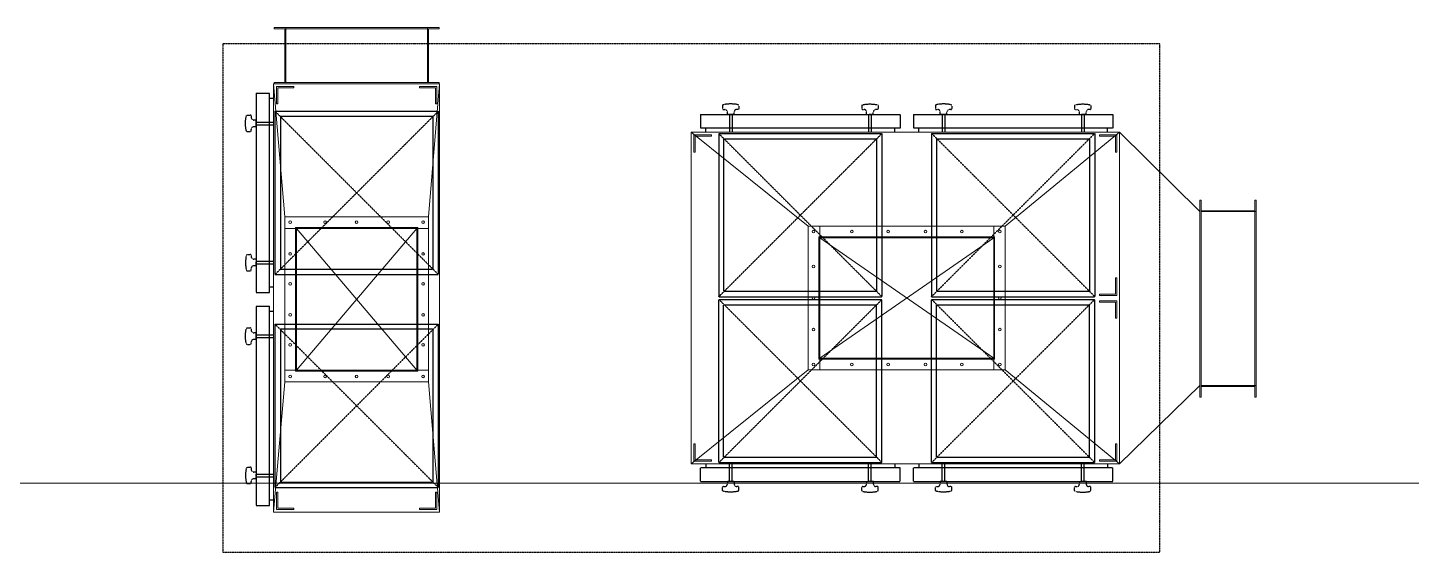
# Model space of a CAD drawing. Extents: x -59767 to 1106559, y -1290 to 1129522.
# Drawn here: x 129158 to 134327, y 589421 to 591381 of the extents above; entities that cross this region are included whole.
import ezdxf

# ---------------------------------------------------------------- set-up
doc = ezdxf.new("R2010")
doc.units = 0
for name, pattern in [('CENTER', [2, 1.25, -0.25, 0.25, -0.25]), ('DASHED', [3.5, 2, -1.5]), ('HIDDEN2', [0.1875, 0.125, -0.0625])]:
    doc.linetypes.add(name, pattern=pattern)
doc.layers.get('0').update_dxf_attribs({"linetype": 'CONTINUOUS', "lineweight": 9})
doc.layers.add('EQ', color=253, linetype='CONTINUOUS')
doc.layers.add('중심선', color=1, linetype='CENTER', lineweight=9)

msp = doc.modelspace()

# ---------------------------------------------------------------- linework, layer by layer
for p, q in [((130079.1, 591380.6), (130695.1, 591380.6)), ((130079.1, 591380.6), (130079.1, 591375.6)), ((130658.1, 591375.6), (130079.1, 591375.6)), ((130119.1, 591375.6), (130119.1, 591175.6)), ((130122.1, 591375.6), (130122.1, 591380.6)), ((130122.1, 591375.6), (130122.1, 591175.6)), ((130652.1, 591375.6), (130652.1, 591380.6)), ((130652.1, 591375.6), (130652.1, 591175.6)), ((130655.1, 591375.6), (130655.1, 591175.6)), ((130695.1, 591375.6), (130658.1, 591375.6)), ((130695.1, 591375.6), (130695.1, 591380.6)), ((130079.1, 591175.6), (130116.1, 591175.6)), ((130079.1, 591175.6), (130079.1, 591170.6)), ((130144.1, 591170.6), (130079.1, 591170.6)), ((130630.1, 591170.6), (130079.1, 591170.6)), ((130624.6, 591170.6), (130084.6, 591170.6)), ((130116.1, 591175.6), (130695.1, 591175.6)), ((130352.6, 591170.6), (130417.6, 591170.6)), ((130417.6, 591175.6), (130380.6, 591175.6)), ((130421.6, 591170.6), (130697.1, 591170.6)), ((130427.1, 591170.6), (130697.1, 591170.6)), ((130695.1, 591170.6), (130695.1, 591175.6)), ((131637.1, 590437.6), (131637.1, 590988.6)), ((131637.1, 590443.1), (131637.1, 590983.1)), ((132443.1, 590990.6), (133237.1, 590990.6)), ((133537.1, 590671.6), (133537.1, 590736.6)), ((133542.1, 590736.6), (133537.1, 590736.6)), ((133542.1, 590736.6), (133542.1, 590699.6)), ((133542.1, 590699.6), (133542.1, 590000.6)), ((133742.1, 590696.6), (133542.1, 590696.6)), ((133742.1, 590693.6), (133542.1, 590693.6)), ((133742.1, 590037.6), (133742.1, 590736.6)), ((133747.1, 590736.6), (133742.1, 590736.6)), ((133742.1, 590693.6), (133747.1, 590693.6)), ((133747.1, 590736.6), (133747.1, 590000.6)), ((130159.1, 590673.6), (130119.1, 590673.6)), ((130615.1, 590673.6), (130655.1, 590673.6)), ((131637.1, 590646.1), (131637.1, 589750.6)), ((131637.1, 590640.6), (131637.1, 589750.6)), ((132074.1, 590598.6), (132074.1, 590638.6)), ((132117.1, 590638.6), (132117.1, 590598.6)), ((132767.1, 590598.6), (132767.1, 590638.6)), ((130119.1, 590630.6), (130159.1, 590630.6)), ((130615.1, 590630.6), (130655.1, 590630.6)), ((130077.1, 590364.6), (130077.1, 589570.6)), ((132074.1, 590142.6), (132074.1, 590102.6)), ((132117.1, 590142.6), (132117.1, 590102.6)), ((132767.1, 590142.6), (132767.1, 590102.6)), ((130159.1, 590100.6), (130119.1, 590100.6)), ((130615.1, 590100.6), (130655.1, 590100.6)), ((133742.1, 590043.6), (133542.1, 590043.6)), ((133742.1, 590040.6), (133542.1, 590040.6)), ((133742.1, 590043.6), (133747.1, 590043.6)), ((133742.1, 590000.6), (133742.1, 590037.6)), ((133537.1, 590000.6), (133542.1, 590000.6)), ((133742.1, 590000.6), (133747.1, 590000.6)), ((132443.1, 589750.6), (133237.1, 589750.6))]:
    msp.add_line(p, q)
at = {"color": 0}
for p, q in [((130077.1, 591170.6), (130077.1, 589570.6)), ((130079.1, 591170.6), (130077.1, 591170.6)), ((130077.1, 591170.6), (130119.1, 590673.6)), ((130087.1, 591160.6), (130152.1, 591160.6)), ((130087.1, 591095.6), (130087.1, 591160.6)), ((130087.1, 591160.6), (130152.1, 591160.6)), ((130087.1, 591160.6), (130152.1, 591160.6)), ((130152.1, 591155.6), (130092.1, 591155.6)), ((130092.1, 591155.6), (130092.1, 591095.6)), ((130152.1, 591155.6), (130092.1, 591155.6)), ((130152.1, 591160.6), (130152.1, 591155.6)), ((130152.1, 591160.6), (130152.1, 591155.6)), ((130687.1, 591160.6), (130622.1, 591160.6)), ((130622.1, 591160.6), (130622.1, 591155.6)), ((130687.1, 591160.6), (130622.1, 591160.6)), ((130622.1, 591160.6), (130622.1, 591155.6)), ((130687.1, 591160.6), (130622.1, 591160.6)), ((130622.1, 591160.6), (130622.1, 591155.6)), ((130687.1, 591160.6), (130622.1, 591160.6)), ((130622.1, 591155.6), (130682.1, 591155.6)), ((130622.1, 591155.6), (130682.1, 591155.6)), ((130622.1, 591155.6), (130682.1, 591155.6)), ((130655.1, 590673.6), (130697.1, 591170.6)), ((130682.1, 591155.6), (130682.1, 591095.6)), ((130687.1, 591095.6), (130687.1, 591160.6)), ((130695.1, 591170.6), (130697.1, 591170.6)), ((130697.1, 591170.6), (130697.1, 589570.6)), ((130092.1, 591095.6), (130087.1, 591095.6)), ((130682.1, 591095.6), (130687.1, 591095.6)), ((131637.1, 590990.6), (133237.1, 590990.6)), ((131637.1, 590988.6), (131637.1, 590990.6)), ((131637.1, 590990.6), (132074.1, 590638.6)), ((131647.1, 590980.6), (131647.1, 590915.6)), ((131712.1, 590980.6), (131647.1, 590980.6)), ((131647.1, 590980.6), (131647.1, 590915.6)), ((131647.1, 590980.6), (131647.1, 590915.6)), ((131652.1, 590915.6), (131652.1, 590975.6)), ((131652.1, 590975.6), (131712.1, 590975.6)), ((131652.1, 590915.6), (131652.1, 590975.6)), ((131712.1, 590975.6), (131712.1, 590980.6)), ((132810.1, 590638.6), (133237.1, 590990.6)), ((133162.1, 590975.6), (133162.1, 590980.6)), ((133162.1, 590980.6), (133227.1, 590980.6)), ((133222.1, 590975.6), (133162.1, 590975.6)), ((133222.1, 590915.6), (133222.1, 590975.6)), ((133222.1, 590915.6), (133222.1, 590975.6)), ((133222.1, 590915.6), (133222.1, 590975.6)), ((133227.1, 590980.6), (133227.1, 590915.6)), ((133227.1, 590980.6), (133227.1, 590915.6)), ((133227.1, 590980.6), (133227.1, 590915.6)), ((133227.1, 590980.6), (133227.1, 590915.6)), ((133237.1, 590370.6), (133237.1, 590990.6)), ((133237.1, 590990.6), (133537.1, 590693.6)), ((131647.1, 590915.6), (131652.1, 590915.6)), ((131647.1, 590915.6), (131652.1, 590915.6)), ((133227.1, 590915.6), (133222.1, 590915.6)), ((133227.1, 590915.6), (133222.1, 590915.6)), ((133227.1, 590915.6), (133222.1, 590915.6)), ((130077.1, 590763.1), (130077.1, 589968.1)), ((133537.1, 590736.6), (133537.1, 590000.6)), ((133227.1, 590445.6), (133222.1, 590445.6)), ((133222.1, 590445.6), (133222.1, 590385.6)), ((133227.1, 590445.6), (133222.1, 590445.6)), ((133222.1, 590445.6), (133222.1, 590385.6)), ((133227.1, 590445.6), (133222.1, 590445.6)), ((133222.1, 590445.6), (133222.1, 590385.6)), ((133227.1, 590380.6), (133227.1, 590445.6)), ((133227.1, 590380.6), (133227.1, 590445.6)), ((133227.1, 590380.6), (133227.1, 590445.6)), ((133227.1, 590380.6), (133227.1, 590445.6)), ((133222.1, 590385.6), (133162.1, 590385.6)), ((133162.1, 590385.6), (133162.1, 590380.6)), ((133162.1, 590380.6), (133227.1, 590380.6)), ((133162.1, 590355.6), (133162.1, 590360.6)), ((133162.1, 590360.6), (133227.1, 590360.6)), ((133222.1, 590355.6), (133162.1, 590355.6)), ((133222.1, 590295.6), (133222.1, 590355.6)), ((133222.1, 590295.6), (133222.1, 590355.6)), ((133222.1, 590295.6), (133222.1, 590355.6)), ((133227.1, 590360.6), (133227.1, 590295.6)), ((133227.1, 590360.6), (133227.1, 590295.6)), ((133227.1, 590360.6), (133227.1, 590295.6)), ((133227.1, 590360.6), (133227.1, 590295.6)), ((133237.1, 590370.6), (133237.1, 589750.6)), ((133227.1, 590295.6), (133222.1, 590295.6)), ((133227.1, 590295.6), (133222.1, 590295.6)), ((133227.1, 590295.6), (133222.1, 590295.6)), ((132074.1, 590102.6), (131637.1, 589750.6)), ((132810.1, 590102.6), (133237.1, 589750.6)), ((130119.1, 590057.6), (130077.1, 589570.6)), ((130655.1, 590057.6), (130697.1, 589570.6)), ((133537.1, 590043.6), (133237.1, 589750.6)), ((131647.1, 589760.6), (131647.1, 589825.6)), ((131647.1, 589825.6), (131652.1, 589825.6)), ((131647.1, 589760.6), (131647.1, 589825.6)), ((131647.1, 589825.6), (131652.1, 589825.6)), ((131647.1, 589760.6), (131647.1, 589825.6)), ((131652.1, 589825.6), (131652.1, 589765.6)), ((131652.1, 589825.6), (131652.1, 589765.6)), ((133227.1, 589825.6), (133222.1, 589825.6)), ((133222.1, 589825.6), (133222.1, 589765.6)), ((133227.1, 589825.6), (133222.1, 589825.6)), ((133222.1, 589825.6), (133222.1, 589765.6)), ((133227.1, 589825.6), (133222.1, 589825.6)), ((133222.1, 589825.6), (133222.1, 589765.6)), ((133227.1, 589760.6), (133227.1, 589825.6)), ((133227.1, 589760.6), (133227.1, 589825.6)), ((133227.1, 589760.6), (133227.1, 589825.6)), ((133227.1, 589760.6), (133227.1, 589825.6)), ((131712.1, 589760.6), (131647.1, 589760.6)), ((131652.1, 589765.6), (131712.1, 589765.6)), ((131712.1, 589765.6), (131712.1, 589760.6)), ((133222.1, 589765.6), (133162.1, 589765.6)), ((133162.1, 589765.6), (133162.1, 589760.6)), ((133162.1, 589760.6), (133227.1, 589760.6)), ((131637.1, 589752.6), (131637.1, 589750.6)), ((131637.1, 589750.6), (133237.1, 589750.6)), ((130092.1, 589645.6), (130087.1, 589645.6)), ((130087.1, 589645.6), (130087.1, 589580.6)), ((130092.1, 589585.6), (130092.1, 589645.6)), ((130682.1, 589585.6), (130682.1, 589645.6)), ((130682.1, 589645.6), (130687.1, 589645.6)), ((130687.1, 589645.6), (130687.1, 589580.6)), ((130697.1, 589570.6), (130077.1, 589570.6)), ((130087.1, 589580.6), (130152.1, 589580.6)), ((130087.1, 589580.6), (130152.1, 589580.6)), ((130087.1, 589580.6), (130152.1, 589580.6)), ((130087.1, 589580.6), (130152.1, 589580.6)), ((130152.1, 589585.6), (130092.1, 589585.6)), ((130152.1, 589585.6), (130092.1, 589585.6)), ((130152.1, 589585.6), (130092.1, 589585.6)), ((130152.1, 589580.6), (130152.1, 589585.6)), ((130152.1, 589580.6), (130152.1, 589585.6)), ((130152.1, 589580.6), (130152.1, 589585.6)), ((130622.1, 589580.6), (130622.1, 589585.6)), ((130622.1, 589585.6), (130682.1, 589585.6)), ((130622.1, 589580.6), (130622.1, 589585.6)), ((130622.1, 589585.6), (130682.1, 589585.6)), ((130622.1, 589580.6), (130622.1, 589585.6)), ((130622.1, 589585.6), (130682.1, 589585.6)), ((130687.1, 589580.6), (130622.1, 589580.6)), ((130687.1, 589580.6), (130622.1, 589580.6)), ((130687.1, 589580.6), (130622.1, 589580.6)), ((130687.1, 589580.6), (130622.1, 589580.6))]:
    msp.add_line(p, q, dxfattribs=at)
at = {"ltscale": 0.5}
for p, q in [((130162.1, 590100.6), (130612.1, 590630.6)), ((130162.1, 590630.6), (130612.1, 590100.6)), ((132767.1, 590595.6), (132117.1, 590145.6)), ((132117.1, 590595.6), (132767.1, 590145.6))]:
    msp.add_line(p, q, dxfattribs=at)
for points in [[(130119.1, 590633.6), (130119.1, 590673.6)], [(130615.1, 590673.6), (130159.1, 590673.6)], [(130655.1, 590673.6), (130655.1, 590633.6)], [(132114.1, 590638.6), (132074.1, 590638.6)], [(132114.1, 590638.6), (132770.1, 590638.6)], [(132770.1, 590102.6), (132810.1, 590102.6), (132810.1, 590638.6), (132770.1, 590638.6)], [(130119.1, 590633.6), (130119.1, 590097.6)], [(130159.1, 590633.6), (130159.1, 590097.6)], [(130615.1, 590633.6), (130159.1, 590633.6)], [(130615.1, 590630.6), (130159.1, 590630.6)], [(130162.1, 590633.6), (130162.1, 590097.6)], [(130612.1, 590633.6), (130612.1, 590097.6)], [(130615.1, 590633.6), (130615.1, 590097.6)], [(130655.1, 590633.6), (130655.1, 590097.6)], [(132074.1, 590142.6), (132074.1, 590598.6)], [(132114.1, 590598.6), (132770.1, 590598.6)], [(132114.1, 590142.6), (132114.1, 590598.6)], [(132114.1, 590595.6), (132770.1, 590595.6)], [(132117.1, 590142.6), (132117.1, 590598.6)], [(132767.1, 590142.6), (132767.1, 590598.6)], [(132770.1, 590142.6), (132770.1, 590598.6)], [(132114.1, 590145.6), (132770.1, 590145.6)], [(132114.1, 590142.6), (132770.1, 590142.6)], [(130655.1, 590097.6), (130655.1, 590057.6), (130119.1, 590057.6), (130119.1, 590097.6)], [(130615.1, 590100.6), (130159.1, 590100.6)], [(130615.1, 590097.6), (130159.1, 590097.6)], [(132074.1, 590102.6), (132114.1, 590102.6)], [(132114.1, 590102.6), (132770.1, 590102.6)]]:
    msp.add_lwpolyline(points)
for centre in [(130139.1, 590653.6), (130269, 590653.6), (130387.1, 590653.6), (130505.1, 590653.6), (130635.1, 590653.6), (132094.1, 590618.6), (132236.5, 590618.6), (132372.5, 590618.6), (132511.7, 590618.6), (132647.7, 590618.6), (132790.1, 590618.6), (130139.1, 590535.2), (130635.1, 590535.2), (132094.1, 590488.6), (132790.1, 590488.6), (130139.1, 590423.2), (130635.1, 590423.2), (132094.1, 590370.6), (132790.1, 590370.6), (130139.1, 590308), (130635.1, 590308), (132094.1, 590252.5), (132790.1, 590252.5), (130139.1, 590196), (130635.1, 590196), (132094.1, 590122.6), (132236.5, 590122.6), (132372.5, 590122.6), (132511.7, 590122.6), (132647.7, 590122.6), (132790.1, 590122.6), (130139.1, 590077.6), (130269, 590077.6), (130387.1, 590077.6), (130505.1, 590077.6), (130635.1, 590077.6)]:
    msp.add_circle(centre, 5)
at = {"layer": 'EQ', "linetype": 'HIDDEN2'}
for p, q in [((130012.1, 591135.6), (130062.1, 591135.6)), ((130012.1, 591135.6), (130012.1, 590390.6)), ((130062.1, 590390.6), (130062.1, 591135.6)), ((130077.1, 591115.6), (130062.1, 591115.6)), ((129978.6, 591053.7), (129989.8, 591053.7)), ((129992.8, 591050.7), (129992.8, 591045.6)), ((130082.1, 591068.1), (130082.1, 590458.1)), ((130082.1, 591068.1), (130692.1, 591068.1)), ((130082.1, 591068.1), (130692.1, 590458.1)), ((130692.1, 591068.1), (130082.1, 590458.1)), ((130102.1, 591050.1), (130672.1, 591050.1)), ((130102.1, 591050.1), (130102.1, 590478.1)), ((130672.1, 591050.1), (130672.1, 590478.1)), ((130692.1, 591068.1), (130692.1, 590458.1)), ((131672.1, 591055.6), (131672.1, 591005.6)), ((131672.1, 591055.6), (132417.1, 591055.6)), ((131753.9, 591089), (131753.9, 591077.8)), ((131756.9, 591074.8), (131762.1, 591074.8)), ((131769.6, 591055.6), (131780.1, 591055.6)), ((131772.1, 591055.6), (131772.1, 591064.8)), ((131797.1, 591055.6), (131772.1, 591055.6)), ((131779.6, 591055.6), (131779.6, 590990.6)), ((131780.1, 591055.6), (131789.1, 591055.6)), ((131789.6, 591055.6), (131789.6, 590990.6)), ((131797.1, 591055.6), (131797.1, 591064.8)), ((131812.3, 591074.8), (131807.1, 591074.8)), ((131815.3, 591089), (131815.3, 591077.8)), ((132273.9, 591089), (132273.9, 591077.8)), ((132276.9, 591074.8), (132282.1, 591074.8)), ((132292.1, 591055.6), (132292.1, 591064.8)), ((132292.1, 591055.6), (132317.1, 591055.6)), ((132299.6, 591055.6), (132299.6, 590990.6)), ((132309.1, 591055.6), (132300.1, 591055.6)), ((132319.6, 591055.6), (132309.1, 591055.6)), ((132309.6, 591055.6), (132309.6, 590990.6)), ((132317.1, 591055.6), (132317.1, 591064.8)), ((132332.2, 591074.8), (132327.1, 591074.8)), ((132335.2, 591089), (132335.2, 591077.8)), ((132417.1, 591055.6), (132417.1, 591005.6)), ((132467.1, 591055.6), (132467.1, 591005.6)), ((132467.1, 591055.6), (133212.1, 591055.6)), ((132548.9, 591089), (132548.9, 591077.8)), ((132551.9, 591074.8), (132557.1, 591074.8)), ((132564.6, 591055.6), (132575.1, 591055.6)), ((132567.1, 591055.6), (132567.1, 591064.8)), ((132592.1, 591055.6), (132567.1, 591055.6)), ((132574.6, 591055.6), (132574.6, 590990.6)), ((132575.1, 591055.6), (132584.1, 591055.6)), ((132584.6, 591055.6), (132584.6, 590990.6)), ((132592.1, 591055.6), (132592.1, 591064.8)), ((132607.3, 591074.8), (132602.1, 591074.8)), ((132610.3, 591089), (132610.3, 591077.8)), ((133068.9, 591089), (133068.9, 591077.8)), ((133071.9, 591074.8), (133077.1, 591074.8)), ((133087.1, 591055.6), (133087.1, 591064.8)), ((133087.1, 591055.6), (133112.1, 591055.6)), ((133094.6, 591055.6), (133094.6, 590990.6)), ((133104.1, 591055.6), (133095.1, 591055.6)), ((133114.6, 591055.6), (133104.1, 591055.6)), ((133104.6, 591055.6), (133104.6, 590990.6)), ((133112.1, 591055.6), (133112.1, 591064.8)), ((133127.2, 591074.8), (133122.1, 591074.8)), ((133130.2, 591089), (133130.2, 591077.8)), ((133212.1, 591055.6), (133212.1, 591005.6)), ((129992.8, 590995.4), (129992.8, 591000.6)), ((130012.1, 591035.6), (130002.8, 591035.6)), ((130012.1, 591010.6), (130002.8, 591010.6)), ((130012.1, 591038), (130012.1, 591027.6)), ((130012.1, 591010.6), (130012.1, 591035.6)), ((130012.1, 591028.1), (130077.1, 591028.1)), ((130012.1, 591027.6), (130012.1, 591018.6)), ((130012.1, 591018.1), (130077.1, 591018.1)), ((132417.1, 591005.6), (131672.1, 591005.6)), ((131692.1, 590990.6), (131692.1, 591005.6)), ((132397.1, 590990.6), (132397.1, 591005.6)), ((133212.1, 591005.6), (132467.1, 591005.6)), ((132487.1, 590990.6), (132487.1, 591005.6)), ((133192.1, 590990.6), (133192.1, 591005.6)), ((129978.6, 590992.4), (129989.8, 590992.4)), ((131739.6, 590985.6), (132349.6, 590985.6)), ((131739.6, 590985.6), (131739.6, 590375.6)), ((131739.6, 590985.6), (132349.6, 590375.6)), ((131739.6, 590375.6), (132349.6, 590985.6)), ((131757.6, 590965.6), (131757.6, 590395.6)), ((131757.6, 590965.6), (132329.6, 590965.6)), ((132329.6, 590965.6), (132329.6, 590395.6)), ((132349.6, 590985.6), (132349.6, 590375.6)), ((132534.6, 590985.6), (133144.6, 590985.6)), ((132534.6, 590985.6), (132534.6, 590375.6)), ((132534.6, 590985.6), (133144.6, 590375.6)), ((132534.6, 590375.6), (133144.6, 590985.6)), ((132552.6, 590965.6), (132552.6, 590395.6)), ((132552.6, 590965.6), (133124.6, 590965.6)), ((133124.6, 590965.6), (133124.6, 590395.6)), ((133144.6, 590985.6), (133144.6, 590375.6)), ((129978.6, 590533.7), (129989.8, 590533.7)), ((129992.8, 590530.7), (129992.8, 590525.6)), ((129992.8, 590475.4), (129992.8, 590480.6)), ((130012.1, 590515.6), (130002.8, 590515.6)), ((130012.1, 590490.6), (130002.8, 590490.6)), ((130012.1, 590515.6), (130012.1, 590490.6)), ((130012.1, 590508.1), (130077.1, 590508.1)), ((130012.1, 590498.6), (130012.1, 590507.6)), ((130012.1, 590488.1), (130012.1, 590498.6)), ((130012.1, 590498.1), (130077.1, 590498.1)), ((129978.6, 590472.4), (129989.8, 590472.4)), ((130082.1, 590458.1), (130692.1, 590458.1)), ((130102.1, 590478.1), (130672.1, 590478.1)), ((130012.1, 590390.6), (130062.1, 590390.6)), ((130077.1, 590410.6), (130062.1, 590410.6)), ((131757.6, 590395.6), (132329.6, 590395.6)), ((132552.6, 590395.6), (133124.6, 590395.6)), ((130012.1, 590340.6), (130062.1, 590340.6)), ((130012.1, 590340.6), (130012.1, 589595.6)), ((130062.1, 589595.6), (130062.1, 590340.6)), ((131739.6, 590375.6), (132349.6, 590375.6)), ((131739.6, 590365.6), (132349.6, 590365.6)), ((131739.6, 589755.6), (131739.6, 590365.6)), ((131739.6, 589755.6), (132349.6, 590365.6)), ((131739.6, 590365.6), (132349.6, 589755.6)), ((131757.6, 589775.6), (131757.6, 590345.6)), ((131757.6, 590345.6), (132329.6, 590345.6)), ((132329.6, 589775.6), (132329.6, 590345.6)), ((132349.6, 589755.6), (132349.6, 590365.6)), ((132534.6, 590375.6), (133144.6, 590375.6)), ((132534.6, 590365.6), (133144.6, 590365.6)), ((132534.6, 589755.6), (132534.6, 590365.6)), ((132534.6, 589755.6), (133144.6, 590365.6)), ((132534.6, 590365.6), (133144.6, 589755.6)), ((132552.6, 589775.6), (132552.6, 590345.6)), ((132552.6, 590345.6), (133124.6, 590345.6)), ((133124.6, 589775.6), (133124.6, 590345.6)), ((133144.6, 589755.6), (133144.6, 590365.6)), ((130077.1, 590320.6), (130062.1, 590320.6)), ((130082.1, 590273.1), (130082.1, 589663.1)), ((130082.1, 590273.1), (130692.1, 590273.1)), ((130082.1, 590273.1), (130692.1, 589663.1)), ((130692.1, 590273.1), (130082.1, 589663.1)), ((130692.1, 590273.1), (130692.1, 589663.1)), ((129978.6, 590258.7), (129989.8, 590258.7)), ((129992.8, 590255.7), (129992.8, 590250.6)), ((130012.1, 590240.6), (130002.8, 590240.6)), ((130012.1, 590243), (130012.1, 590232.6)), ((130012.1, 590215.6), (130012.1, 590240.6)), ((130012.1, 590233.1), (130077.1, 590233.1)), ((130012.1, 590232.6), (130012.1, 590223.6)), ((130012.1, 590223.1), (130077.1, 590223.1)), ((130102.1, 590255.1), (130672.1, 590255.1)), ((130102.1, 590255.1), (130102.1, 589683.1)), ((130672.1, 590255.1), (130672.1, 589683.1)), ((129978.6, 590197.4), (129989.8, 590197.4)), ((129992.8, 590200.4), (129992.8, 590205.6)), ((130012.1, 590215.6), (130002.8, 590215.6)), ((131757.6, 589775.6), (132329.6, 589775.6)), ((132552.6, 589775.6), (133124.6, 589775.6)), ((129978.6, 589738.7), (129989.8, 589738.7)), ((129992.8, 589735.7), (129992.8, 589730.6)), ((130012.1, 589720.6), (130002.8, 589720.6)), ((130012.1, 589720.6), (130012.1, 589695.6)), ((130012.1, 589713.1), (130077.1, 589713.1)), ((130012.1, 589703.6), (130012.1, 589712.6)), ((131672.1, 589685.6), (131672.1, 589735.6)), ((132417.1, 589735.6), (131672.1, 589735.6)), ((131692.1, 589750.6), (131692.1, 589735.6)), ((131739.6, 589755.6), (132349.6, 589755.6)), ((131779.6, 589685.6), (131779.6, 589750.6)), ((131789.6, 589685.6), (131789.6, 589750.6)), ((132299.6, 589685.6), (132299.6, 589750.6)), ((132309.6, 589685.6), (132309.6, 589750.6)), ((132397.1, 589750.6), (132397.1, 589735.6)), ((132417.1, 589685.6), (132417.1, 589735.6)), ((132467.1, 589685.6), (132467.1, 589735.6)), ((133212.1, 589735.6), (132467.1, 589735.6)), ((132487.1, 589750.6), (132487.1, 589735.6)), ((132534.6, 589755.6), (133144.6, 589755.6)), ((132574.6, 589685.6), (132574.6, 589750.6)), ((132584.6, 589685.6), (132584.6, 589750.6)), ((133094.6, 589685.6), (133094.6, 589750.6)), ((133104.6, 589685.6), (133104.6, 589750.6)), ((133192.1, 589750.6), (133192.1, 589735.6)), ((133212.1, 589685.6), (133212.1, 589735.6)), ((129978.6, 589677.4), (129989.8, 589677.4)), ((129992.8, 589680.4), (129992.8, 589685.6)), ((130012.1, 589695.6), (130002.8, 589695.6)), ((130012.1, 589693.1), (130012.1, 589703.6)), ((130012.1, 589703.1), (130077.1, 589703.1)), ((130082.1, 589663.1), (130692.1, 589663.1)), ((130102.1, 589683.1), (130672.1, 589683.1)), ((131672.1, 589685.6), (132417.1, 589685.6)), ((131753.9, 589652.1), (131753.9, 589663.3)), ((131756.9, 589666.3), (131762.1, 589666.3)), ((131769.6, 589685.6), (131780.1, 589685.6)), ((131797.1, 589685.6), (131772.1, 589685.6)), ((131772.1, 589685.6), (131772.1, 589676.3)), ((131780.1, 589685.6), (131789.1, 589685.6)), ((131797.1, 589685.6), (131797.1, 589676.3)), ((131812.3, 589666.3), (131807.1, 589666.3)), ((131815.3, 589652.1), (131815.3, 589663.3)), ((132273.9, 589652.1), (132273.9, 589663.3)), ((132276.9, 589666.3), (132282.1, 589666.3)), ((132292.1, 589685.6), (132317.1, 589685.6)), ((132292.1, 589685.6), (132292.1, 589676.3)), ((132309.1, 589685.6), (132300.1, 589685.6)), ((132319.6, 589685.6), (132309.1, 589685.6)), ((132317.1, 589685.6), (132317.1, 589676.3)), ((132332.2, 589666.3), (132327.1, 589666.3)), ((132335.2, 589652.1), (132335.2, 589663.3)), ((132467.1, 589685.6), (133212.1, 589685.6)), ((132548.9, 589652.1), (132548.9, 589663.3)), ((132551.9, 589666.3), (132557.1, 589666.3)), ((132564.6, 589685.6), (132575.1, 589685.6)), ((132592.1, 589685.6), (132567.1, 589685.6)), ((132567.1, 589685.6), (132567.1, 589676.3)), ((132575.1, 589685.6), (132584.1, 589685.6)), ((132592.1, 589685.6), (132592.1, 589676.3)), ((132607.3, 589666.3), (132602.1, 589666.3)), ((132610.3, 589652.1), (132610.3, 589663.3)), ((133068.9, 589652.1), (133068.9, 589663.3)), ((133071.9, 589666.3), (133077.1, 589666.3)), ((133087.1, 589685.6), (133112.1, 589685.6)), ((133087.1, 589685.6), (133087.1, 589676.3)), ((133104.1, 589685.6), (133095.1, 589685.6)), ((133114.6, 589685.6), (133104.1, 589685.6)), ((133112.1, 589685.6), (133112.1, 589676.3)), ((133127.2, 589666.3), (133122.1, 589666.3)), ((133130.2, 589652.1), (133130.2, 589663.3)), ((130077.1, 589615.6), (130062.1, 589615.6)), ((130012.1, 589595.6), (130062.1, 589595.6))]:
    msp.add_line(p, q, dxfattribs=at)
at = {"layer": 'EQ', "color": 1, "linetype": 'DASHED', "ltscale": 0.5}
msp.add_lwpolyline([(129887.1, 591320.6), (129887.1, 589420.6), (133387.1, 589420.6), (133387.1, 591320.6)], close=True, dxfattribs=at)
at = {"layer": 'EQ', "linetype": 'HIDDEN2'}
for centre, radius, start, end in [((129978.6, 591050.7), 3, 90, 150.2126), ((129989.8, 591050.7), 3, 0, 90), ((131756.9, 591089), 3, 119.7874, 180), ((131756.9, 591077.8), 3, 180, 270), ((131762.1, 591064.8), 10, 0, 90), ((131807.1, 591064.8), 10, 90, 180), ((131812.3, 591077.8), 3, 270, 0), ((131812.3, 591089), 3, 0, 60.2126), ((132276.9, 591089), 3, 119.7874, 180), ((132276.9, 591077.8), 3, 180, 270), ((132282.1, 591064.8), 10, 0, 90), ((132327.1, 591064.8), 10, 90, 180), ((132332.2, 591077.8), 3, 270, 0), ((132332.2, 591089), 3, 0, 60.2126), ((132551.9, 591089), 3, 119.7874, 180), ((132551.9, 591077.8), 3, 180, 270), ((132557.1, 591064.8), 10, 0, 90), ((132602.1, 591064.8), 10, 90, 180), ((132607.3, 591077.8), 3, 270, 0), ((132607.3, 591089), 3, 0, 60.2126), ((133071.9, 591089), 3, 119.7874, 180), ((133071.9, 591077.8), 3, 180, 270), ((133077.1, 591064.8), 10, 0, 90), ((133122.1, 591064.8), 10, 90, 180), ((133127.2, 591077.8), 3, 270, 0), ((133127.2, 591089), 3, 0, 60.2126), ((130002.8, 591045.6), 10, 180, 270), ((130002.8, 591000.6), 10, 90, 180), ((129978.6, 590995.4), 3, 209.7874, 270), ((129989.8, 590995.4), 3, 270, 0), ((129978.6, 590530.7), 3, 90, 150.2126), ((129989.8, 590530.7), 3, 0, 90), ((130002.8, 590525.6), 10, 180, 270), ((130002.8, 590480.6), 10, 90, 180), ((129978.6, 590475.4), 3, 209.7874, 270), ((129989.8, 590475.4), 3, 270, 0), ((129978.6, 590255.7), 3, 90, 150.2126), ((129989.8, 590255.7), 3, 0, 90), ((130002.8, 590250.6), 10, 180, 270), ((129978.6, 590200.4), 3, 209.7874, 270), ((129989.8, 590200.4), 3, 270, 0), ((130002.8, 590205.6), 10, 90, 180), ((129978.6, 589735.7), 3, 90, 150.2126), ((129989.8, 589735.7), 3, 0, 90), ((130002.8, 589730.6), 10, 180, 270), ((129978.6, 589680.4), 3, 209.7874, 270), ((129989.8, 589680.4), 3, 270, 0), ((130002.8, 589685.6), 10, 90, 180), ((131756.9, 589663.3), 3, 90, 180), ((131762.1, 589676.3), 10, 270, 0), ((131807.1, 589676.3), 10, 180, 270), ((131812.3, 589663.3), 3, 0, 90), ((132276.9, 589663.3), 3, 90, 180), ((132282.1, 589676.3), 10, 270, 0), ((132327.1, 589676.3), 10, 180, 270), ((132332.2, 589663.3), 3, 0, 90), ((132551.9, 589663.3), 3, 90, 180), ((132557.1, 589676.3), 10, 270, 0), ((132602.1, 589676.3), 10, 180, 270), ((132607.3, 589663.3), 3, 0, 90), ((133071.9, 589663.3), 3, 90, 180), ((133077.1, 589676.3), 10, 270, 0), ((133122.1, 589676.3), 10, 180, 270), ((133127.2, 589663.3), 3, 0, 90), ((131756.9, 589652.1), 3, 180, 240.2126), ((131812.3, 589652.1), 3, 299.7874, 0), ((132276.9, 589652.1), 3, 180, 240.2126), ((132332.2, 589652.1), 3, 299.7874, 0), ((132551.9, 589652.1), 3, 180, 240.2126), ((132607.3, 589652.1), 3, 299.7874, 0), ((133071.9, 589652.1), 3, 180, 240.2126), ((133127.2, 589652.1), 3, 299.7874, 0)]:
    msp.add_arc(centre, radius, start, end, dxfattribs=at)
at = {"layer": 'EQ', "linetype": 'HIDDEN2', "extrusion": (0, 0, -1)}
for centre, major_axis in [((129977.8, 591023.1), (0, -30.7)), ((132304.6, 591089.8), (-30.7, 0)), ((133099.6, 591089.8), (-30.7, 0)), ((129977.8, 590228.1), (0, -30.7)), ((131784.6, 589651.3), (30.7, 0)), ((132579.6, 589651.3), (30.7, 0))]:
    msp.add_ellipse(centre, major_axis=major_axis, ratio=0.186561, start_param=0.315064, end_param=3.141593, dxfattribs=at)
at = {"layer": 'EQ', "linetype": 'HIDDEN2'}
for centre, major_axis in [((131784.6, 591089.8), (30.7, 0)), ((132579.6, 591089.8), (30.7, 0)), ((129977.8, 590503.1), (0, 30.7)), ((129977.8, 589708.1), (0, 30.7)), ((132304.6, 589651.3), (-30.7, 0)), ((133099.6, 589651.3), (-30.7, 0))]:
    msp.add_ellipse(centre, major_axis=major_axis, ratio=0.186561, start_param=0.315064, end_param=3.141593, dxfattribs=at)
at = {"layer": '중심선'}
msp.add_line((62206.8, 589679.1), (154856.8, 589679.1), dxfattribs=at)

doc.saveas('drawing.dxf')
